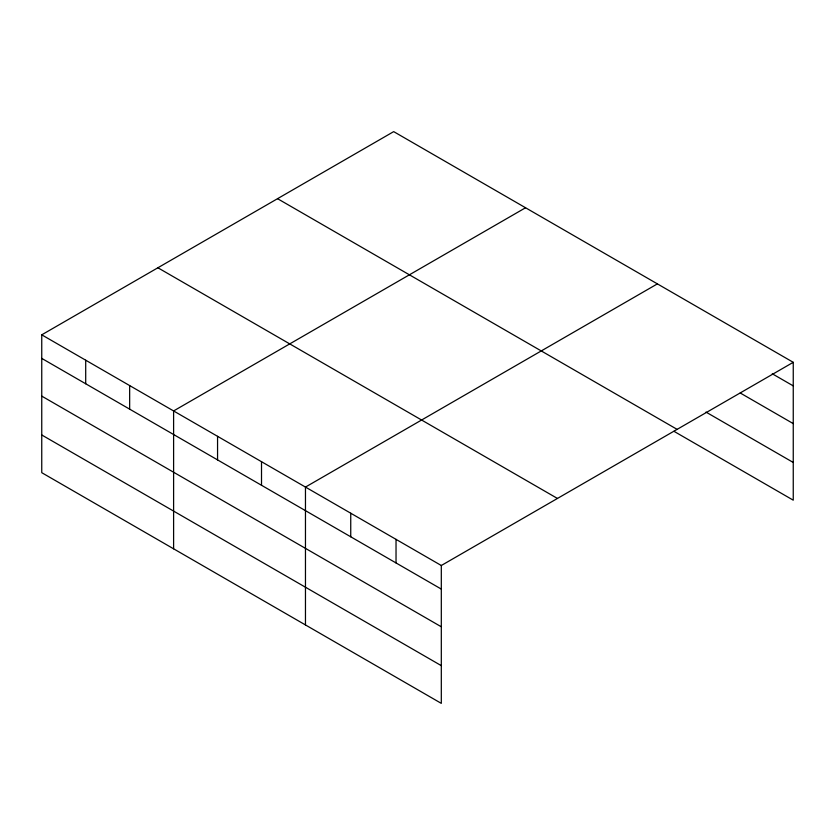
<?xml version="1.0" encoding="UTF-8"?>
<svg xmlns="http://www.w3.org/2000/svg" width="835" height="835" viewBox="0 0 835 835"><rect width="100%" height="100%" fill="white"/><g stroke="black" fill="none" stroke-linecap="round" stroke-linejoin="round"><path stroke-width="1.25" d="M441.308 626.793L441.308 565.504L41.75 334.825L41.75 472.683L441.308 703.373L441.308 626.793L41.75 396.114M41.75 334.825L393.692 131.627L793.25 362.317L793.25 500.175L673.97 431.309M525.549 207.758L173.607 410.945L173.607 548.814M657.395 283.879L305.464 487.076L305.464 624.935M441.308 565.504L793.25 362.317M772.26 373.767L793.25 385.885M740.238 392.993L793.25 423.606M705.992 412.083L793.25 462.465M277.554 198.688L677.112 429.367M157.888 267.764L557.446 498.453M41.75 358.392L441.308 589.082M41.75 434.972L441.308 665.652M396.03 539.358L396.03 562.936M350.742 513.212L350.742 536.79M261.512 461.692L261.512 485.271M217.559 436.319L217.559 459.897M129.655 385.572L129.655 409.14M85.702 360.198L85.702 383.766"/></g></svg>
